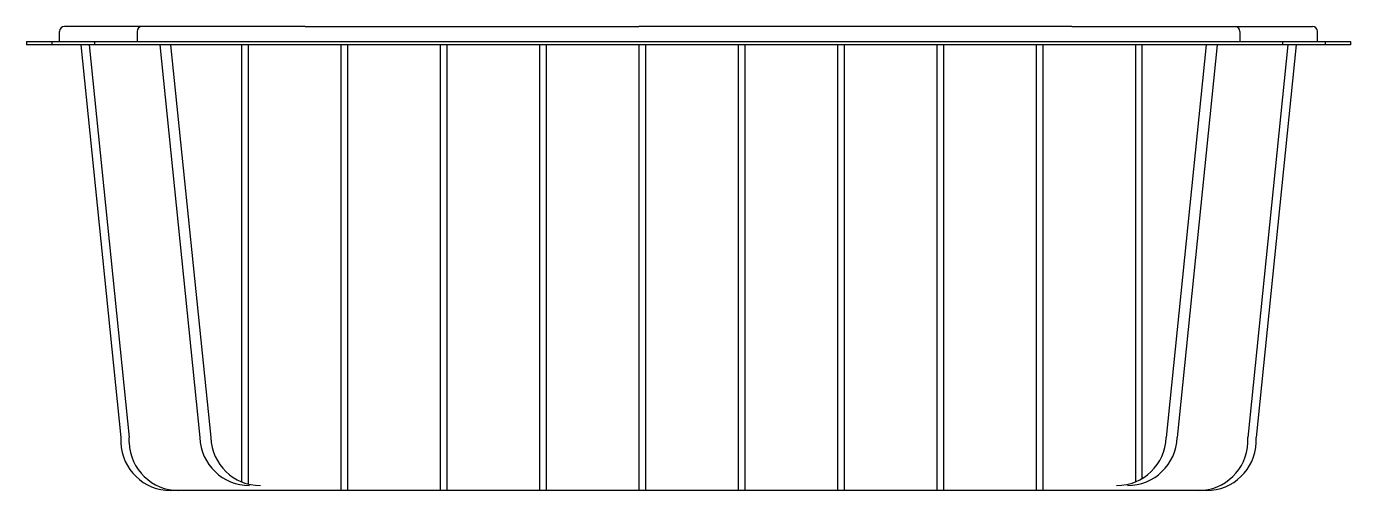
# Model space of a CAD drawing. Extents: x -1309.1 to -1305.1, y 290.35 to 291.75.
import ezdxf

# ---------------------------------------------------------------- set-up
doc = ezdxf.new("R2010")
doc.units = 0
doc.header["$LTSCALE"] = 10
doc.header["$MEASUREMENT"] = 0
doc.layers.add('Piscinas_Fibratec', color=4, linetype='CONTINUOUS')

msp = doc.modelspace()

# ---------------------------------------------------------------- linework, layer by layer
at = {"layer": 'Piscinas_Fibratec', "color": 2}
for p, q in [((-1308.996, 291.7), (-1308.996, 291.73)), ((-1308.2536, 291.745), (-1308.981, 291.745)), ((-1308.7621, 291.73), (-1308.7621, 291.7)), ((-1308.2536, 291.745), (-1307.246, 291.745)), ((-1306.946, 291.745), (-1307.246, 291.745)), ((-1305.9383, 291.745), (-1306.946, 291.745)), ((-1305.9383, 291.745), (-1305.211, 291.745)), ((-1305.4299, 291.73), (-1305.4299, 291.7)), ((-1305.196, 291.7), (-1305.196, 291.73)), ((-1309.096, 291.7), (-1309.096, 291.69)), ((-1309.096, 291.7), (-1305.096, 291.7)), ((-1305.096, 291.69), (-1309.096, 291.69)), ((-1309.0193, 291.7), (-1309.0193, 291.69)), ((-1308.8902, 291.7), (-1308.8902, 291.69)), ((-1305.3018, 291.7), (-1305.3018, 291.69)), ((-1305.1727, 291.7), (-1305.1727, 291.69)), ((-1305.096, 291.7), (-1305.096, 291.69))]:
    msp.add_line(p, q, dxfattribs=at)
at = {"layer": 'Piscinas_Fibratec'}
for p, q in [((-1308.9319, 291.69), (-1308.8107, 290.5045)), ((-1308.9071, 291.69), (-1308.786, 290.5045)), ((-1308.6933, 291.69), (-1308.5721, 290.5045)), ((-1308.6604, 291.69), (-1308.5392, 290.5045)), ((-1305.5316, 291.69), (-1305.6528, 290.5045)), ((-1305.4987, 291.69), (-1305.6198, 290.5045)), ((-1305.2849, 291.69), (-1305.406, 290.5045)), ((-1305.2601, 291.69), (-1305.3812, 290.5045)), ((-1308.8107, 290.5045), (-1308.8107, 290.4895)), ((-1308.786, 290.4895), (-1308.786, 290.5045)), ((-1305.406, 290.4895), (-1305.406, 290.5045)), ((-1305.3812, 290.4895), (-1305.3812, 290.5045)), ((-1308.3609, 290.345), (-1308.6609, 290.345)), ((-1305.5311, 290.345), (-1308.3609, 290.345))]:
    msp.add_line(p, q, dxfattribs=at)
at = {"layer": 'Piscinas_Fibratec', "color": 1}
for p, q in [((-1308.446, 291.69), (-1308.446, 290.3712)), ((-1308.426, 291.69), (-1308.426, 290.3646)), ((-1308.146, 291.69), (-1308.146, 290.345)), ((-1308.126, 291.69), (-1308.126, 290.345)), ((-1307.846, 291.69), (-1307.846, 290.345)), ((-1307.826, 291.69), (-1307.826, 290.345)), ((-1307.546, 291.69), (-1307.546, 290.345)), ((-1307.526, 291.69), (-1307.526, 290.345)), ((-1307.246, 291.69), (-1307.246, 290.345)), ((-1307.226, 291.69), (-1307.226, 290.345)), ((-1306.946, 291.69), (-1306.946, 290.345)), ((-1306.926, 291.69), (-1306.926, 290.345)), ((-1306.646, 291.69), (-1306.646, 290.345)), ((-1306.626, 291.69), (-1306.626, 290.345)), ((-1306.346, 291.69), (-1306.346, 290.345)), ((-1306.326, 291.69), (-1306.326, 290.345)), ((-1306.046, 291.69), (-1306.046, 290.345)), ((-1306.026, 291.69), (-1306.026, 290.345)), ((-1305.746, 291.69), (-1305.746, 290.3712)), ((-1305.726, 291.69), (-1305.726, 290.3811))]:
    msp.add_line(p, q, dxfattribs=at)
at = {"layer": 'Piscinas_Fibratec', "color": 2}
for centre, start, end in [((-1308.981, 291.73), 90, 180), ((-1308.7471, 291.73), 90, 180), ((-1305.4449, 291.73), 0, 90), ((-1305.211, 291.73), 0, 90)]:
    msp.add_arc(centre, 0.015, start, end, dxfattribs=at)
at = {"layer": 'Piscinas_Fibratec'}
for centre, start, end in [((-1308.6609, 290.495), 182.1262, 270), ((-1308.6361, 290.495), 182.1262, 270), ((-1308.4223, 290.51), 182.1262, 270), ((-1308.3893, 290.51), 182.1262, 270), ((-1305.8026, 290.51), 270, 357.8738), ((-1305.7697, 290.51), 270, 357.8738), ((-1305.5559, 290.495), 270, 357.8738), ((-1305.5311, 290.495), 270, 357.8738)]:
    msp.add_arc(centre, 0.15, start, end, dxfattribs=at)

doc.saveas('drawing.dxf')
